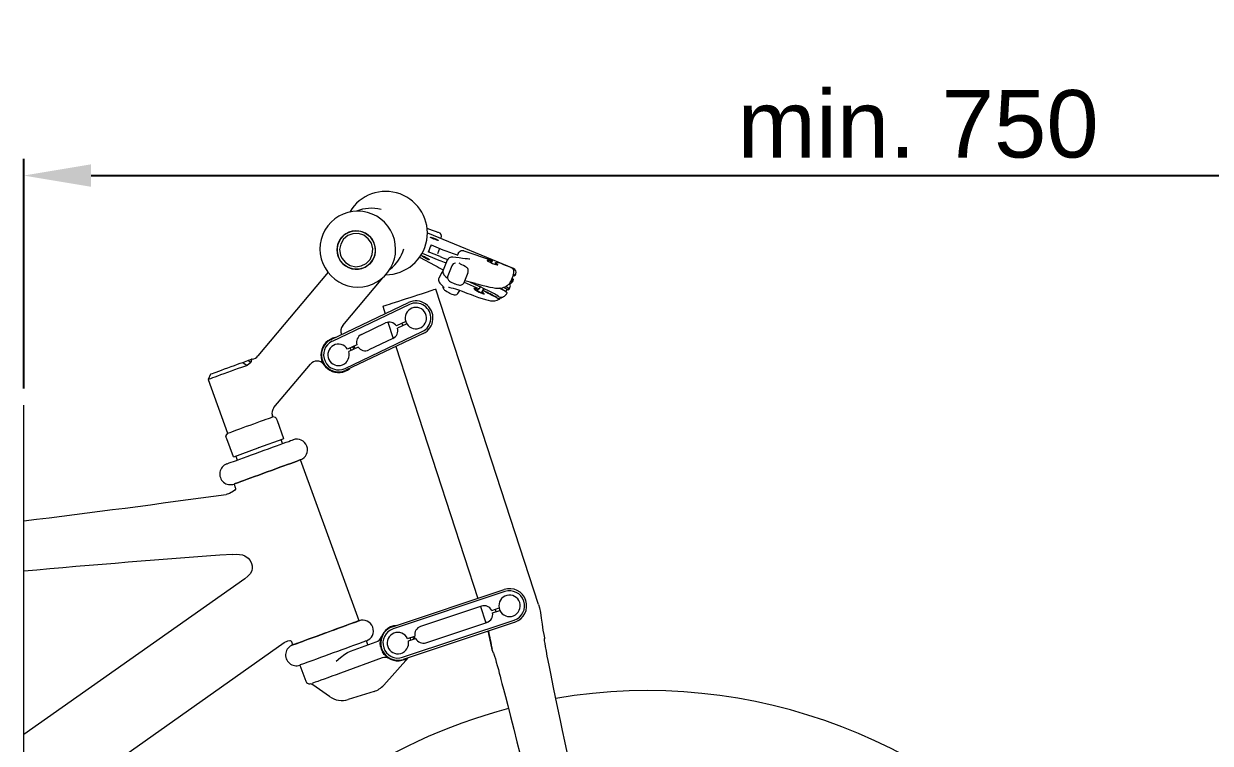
# Model space of a CAD drawing. Header units: millimetres. Extents: x -752 to 12520, y -224 to 3430.
# Drawn here: x 332 to 1036, y 2704 to 3131 of the extents above; entities that cross this region are included whole.
import ezdxf

# ---------------------------------------------------------------- set-up
doc = ezdxf.new("R2010")
doc.units = ezdxf.units.MM
doc.layers.add('ZANO_R', color=7, linetype='Continuous', lineweight=0)
doc.layers.add('ZANO_W', color=1, linetype='Continuous', lineweight=0)
doc.styles.add('Arial', font='arial.ttf')
doc.styles.get("Standard").update_dxf_attribs({"font": 'ARIALUNI.TTF'})
doc.dimstyles.new('pl i ang', dxfattribs={"dimtxt": 50, "dimasz": 50, "dimexe": 1.25, "dimexo": 0.625, "dimgap": 10, "dimtad": 1, "dimtoh": 1, "dimtxsty": 'Standard', "dimcen": 2.5, "dimclrd": 1, "dimclre": 1, "dimclrt": 1, "dimadec": 0, "dimazin": 0, "dimtfac": 1, "dimtmove": 0, "dimatfit": 3, "dimfxl": 1, "dimarcsym": 1})

# ---------------------------------------------------------------- blocks, each defined once
blk = doc.blocks.new('*D459')
at = {"layer": 'ZANO_W', "color": 1, "lineweight": -2}
for p, q in [((331.98, 2914.65), (331.98, 3050.92)), ((1393.28, 2914.65), (1393.28, 3050.92)), ((371.98, 3040.92), (1353.28, 3040.92))]:
    blk.add_line(p, q, dxfattribs=at)
at = {"layer": 'ZANO_W', "color": 1}
for points in [[(371.98, 3047.59), (371.98, 3034.25), (331.98, 3040.92)], [(1353.28, 3034.25), (1353.28, 3047.59), (1393.28, 3040.92)]]:
    blk.add_solid(points, dxfattribs=at)
at = {"layer": 'ZANO_W', "color": 1, "insert": (862.63, 3071.34), "char_height": 40, "attachment_point": 5, "style": 'Arial'}
blk.add_mtext('min. 750', dxfattribs=at)

msp = doc.modelspace()

# ---------------------------------------------------------------- linework, layer by layer
at = {"layer": 'ZANO_R'}
for p, q in [((571.22, 3009.65), (574.32, 3008.55)), ((622.53, 2985.82), (571.76, 3006.79)), ((573.66, 2999.76), (580.73, 2996.93)), ((579.53, 3003.58), (579.67, 3003.95)), ((566.87, 2992.54), (576.16, 2987.51)), ((568.31, 2994.83), (578.31, 2990.82)), ((572.02, 2995.66), (572.78, 2996.1)), ((579.09, 2992.83), (572.02, 2995.66)), ((573.17, 2998.58), (572.47, 2996.82)), ((578.68, 2997.75), (577.37, 2994.45)), ((589.76, 2994.6), (589.43, 2993.78)), ((593.01, 2996.17), (610.02, 2990.48)), ((580.88, 2985.08), (580.03, 2983.51)), ((583.16, 2990.66), (580.81, 2984.8)), ((583.22, 2990.63), (583.23, 2990.67)), ((585.88, 2987.28), (583.54, 2981.41)), ((610.02, 2990.48), (609.38, 2990.08)), ((609.47, 2989.11), (610.02, 2990.48)), ((611.71, 2989.1), (611.42, 2988.37)), ((611.72, 2989.12), (612.53, 2989.62)), ((621.03, 2986.37), (621.17, 2986.32)), ((512.52, 2983.56), (470.86, 2933.9)), ((521.27, 2952), (545.05, 2980.33)), ((580.03, 2983.51), (578.37, 2980.45)), ((578.43, 2980.42), (578.44, 2980.46)), ((578.55, 2980.48), (578.48, 2980.25)), ((580.89, 2984.8), (580.88, 2984.77)), ((583.47, 2981.36), (583.5, 2981.19)), ((593.26, 2977.53), (595.6, 2983.39)), ((596.42, 2977.85), (601.94, 2975.31)), ((620.66, 2978.04), (620.33, 2977.22)), ((620.67, 2978.04), (620.66, 2978.04)), ((622.57, 2982.14), (621.04, 2978.32)), ((621.08, 2978.43), (621.79, 2978.14)), ((621.44, 2979.31), (622.14, 2979.02)), ((621.61, 2978.04), (621.79, 2978.14)), ((621.79, 2978.14), (622.14, 2979.02)), ((622.14, 2979.02), (622.61, 2979.29)), ((622.28, 2978.43), (622.63, 2979.31)), ((622.35, 2982.26), (622.68, 2983.08)), ((622.35, 2982.26), (622.35, 2982.26)), ((622.37, 2981.65), (623.08, 2981.36)), ((623.08, 2981.36), (623.43, 2982.24)), ((623.55, 2981.64), (623.08, 2981.36)), ((623.25, 2982.14), (623.43, 2982.24)), ((623.57, 2981.65), (623.55, 2981.64)), ((623.57, 2981.65), (623.92, 2982.53)), ((637.36, 2786.4), (576.4, 2973.57)), ((590.02, 2971.5), (590.34, 2972.09)), ((590.4, 2972.19), (590.72, 2972.77)), ((593.34, 2977.75), (602.14, 2973.68)), ((602.14, 2973.68), (601.5, 2973.27)), ((602.81, 2974.9), (602.14, 2973.68)), ((602.24, 2973.85), (602.23, 2973.84)), ((602.81, 2974.9), (602.24, 2973.85)), ((602.24, 2973.85), (602.24, 2973.85)), ((604.75, 2973.96), (603.71, 2972.04)), ((603.72, 2972.05), (604.53, 2972.56)), ((604.53, 2972.56), (605.18, 2973.76)), ((616.82, 2972.65), (614.15, 2974.14)), ((616.88, 2972.75), (614.37, 2974.14)), ((616.85, 2974.64), (619.42, 2973.22)), ((618.02, 2974.87), (617.73, 2975.03)), ((618.08, 2974.97), (617.84, 2975.1)), ((617.96, 2972.1), (618.76, 2973.58)), ((617.96, 2972.1), (618.77, 2973.58)), ((618.32, 2970.57), (618.77, 2971.4)), ((618.49, 2975.49), (619.28, 2975.99)), ((619.42, 2973.22), (619.89, 2973.49)), ((619.91, 2973.5), (620.36, 2974.34)), ((620.36, 2974.34), (620.41, 2974.43)), ((620.41, 2974.43), (620.42, 2974.46)), ((620.54, 2976.8), (620.46, 2976.75)), ((620.54, 2976.8), (621.19, 2977.17)), ((514.4, 2943.73), (560.27, 2965.56)), ((560.82, 2964.41), (514.95, 2942.58)), ((612.59, 2968.37), (612.72, 2968.3)), ((613.43, 2969.45), (614.13, 2969.06)), ((615.34, 2968.41), (615.34, 2968.41)), ((616.64, 2969.09), (617.29, 2969.47)), ((618.26, 2970.46), (618.27, 2970.48)), ((618.27, 2970.48), (618.32, 2970.57)), ((545.01, 2963.35), (546.43, 2958.97)), ((532.35, 2946.65), (546.69, 2953.47)), ((548.08, 2953.9), (551.19, 2944.36)), ((558.62, 2954.36), (553.08, 2951.73)), ((559.27, 2952.99), (553.73, 2950.35)), ((556.31, 2953.27), (556.97, 2951.89)), ((522.59, 2926.53), (568.46, 2948.36)), ((569, 2947.21), (523.13, 2925.38)), ((551.05, 2944.29), (536.72, 2937.47)), ((529.67, 2940.59), (524.13, 2937.95)), ((530.33, 2939.21), (524.79, 2936.58)), ((526.23, 2937.27), (525.57, 2938.64)), ((527.9, 2937.88), (527.19, 2939.41)), ((527.88, 2939.74), (528.53, 2938.36)), ((552.78, 2939.49), (601.42, 2790.11)), ((461.89, 2930.07), (465.01, 2931.21)), ((461.89, 2930.07), (464.49, 2928.32)), ((466.72, 2930.03), (464.49, 2928.32)), ((466.72, 2930.03), (465.01, 2931.21)), ((467.56, 2932.07), (467.02, 2931.94)), ((480.44, 2903.34), (502.02, 2929.06)), ((442.84, 2923.14), (441.33, 2919.89)), ((441.33, 2919.89), (452.92, 2888.04)), ((331.98, 2202.65), (331.98, 2904.65)), ((331.98, 2202.65), (331.98, 2904.65)), ((479.77, 2897.82), (479.57, 2898.37)), ((481.39, 2897.39), (479.77, 2897.82)), ((482.3, 2895.52), (486.18, 2884.85)), ((452.92, 2888.04), (451.93, 2886.64)), ((451.99, 2886.6), (451.99, 2886.6)), ((456.34, 2873.99), (452.46, 2884.66)), ((456.58, 2874.08), (471.02, 2879.34)), ((471.5, 2879.51), (485.94, 2884.77)), ((485.55, 2881.92), (484.68, 2884.31)), ((486.18, 2884.85), (485.94, 2884.77)), ((456.58, 2874.08), (456.34, 2873.99)), ((457.83, 2874.54), (458.7, 2872.15)), ((530.91, 2776.8), (496.16, 2872.27)), ((456.78, 2857.94), (457.52, 2855.89)), ((463.15, 2801.78), (331.98, 2709.28)), ((550.76, 2773.2), (617.01, 2795.32)), ((617.41, 2794.11), (551.16, 2772)), ((603.56, 2785.47), (567.42, 2773.41)), ((603, 2785.28), (605.98, 2776.13)), ((609.69, 2782.97), (614.01, 2784.41)), ((610.18, 2781.52), (614.49, 2782.96)), ((556.79, 2755.13), (623.04, 2777.25)), ((623.45, 2776.04), (557.19, 2753.93)), ((570.64, 2763.77), (606.78, 2775.84)), ((605.96, 2776.17), (606.13, 2775.62)), ((606.26, 2776.27), (606.44, 2775.72)), ((559.71, 2766.28), (564.03, 2767.72)), ((640.91, 2766.74), (640.98, 2766.04)), ((331.98, 2654.89), (486.53, 2763.87)), ((490.77, 2764.54), (491.53, 2762.46)), ((525.83, 2758.73), (541.16, 2764.31)), ((536.12, 2762.48), (535.26, 2764.86)), ((543.44, 2763.49), (543.56, 2764.75)), ((543.57, 2761.62), (543.44, 2763.49)), ((544.32, 2764.66), (543.56, 2764.75)), ((560.19, 2764.84), (564.51, 2766.28)), ((544.64, 2754.76), (519.91, 2745.76)), ((545.85, 2756.86), (544.75, 2758.37)), ((560.34, 2754.98), (545.54, 2738.55)), ((546.76, 2755.97), (545.85, 2756.86)), ((546.76, 2755.97), (547.02, 2756.24)), ((610.74, 2757.64), (609.98, 2759.58)), ((495.87, 2750.53), (499.35, 2740.98)), ((513.44, 2731.85), (503.46, 2738.86)), ((539.89, 2734.93), (524.53, 2730.13))]:
    msp.add_line(p, q, dxfattribs=at)
at = {"layer": 'ZANO_R', "flags": 128}
for points in [[(538.42, 3003.37), (539.47, 3001.61), (540.18, 2999.69), (540.55, 2997.68), (540.55, 2995.63), (540.19, 2993.63), (539.47, 2991.72), (538.43, 2989.97), (537.1, 2988.44), (535.51, 2987.18), (533.72, 2986.22), (531.78, 2985.61), (529.77, 2985.35), (527.73, 2985.46), (525.75, 2985.93), (523.88, 2986.74), (522.18, 2987.88), (520.71, 2989.31), (519.51, 2990.97), (518.63, 2992.82), (518.08, 2994.79), (517.9, 2996.83), (518.08, 2998.86), (518.62, 3000.83), (519.5, 3002.67), (520.7, 3004.31), (522.17, 3005.71), (523.86, 3006.82), (525.73, 3007.61), (527.72, 3008.05), (529.75, 3008.13), (531.76, 3007.84), (533.7, 3007.19), (535.49, 3006.21), (537.08, 3004.92), (538.42, 3003.37)], [(539.05, 3002.4), (537.87, 3004.08), (536.42, 3005.52), (534.73, 3006.68), (532.87, 3007.52), (530.89, 3008.01), (528.86, 3008.14), (526.84, 3007.91), (524.9, 3007.31), (523.1, 3006.38), (521.49, 3005.13), (520.14, 3003.62), (519.08, 3001.89), (518.34, 2999.99), (517.96, 2997.98), (517.94, 2995.94), (518.28, 2993.92), (518.97, 2991.99), (520, 2990.22), (521.32, 2988.65), (522.9, 2987.35), (524.68, 2986.35), (526.6, 2985.68), (528.62, 2985.36), (530.65, 2985.42), (532.64, 2985.83), (534.52, 2986.6), (536.23, 2987.69), (537.71, 2989.08), (538.93, 2990.71), (539.83, 2992.53), (540.39, 2994.49), (540.59, 2996.52), (540.43, 2998.56), (539.91, 3000.54), (539.05, 3002.4)], [(520.75, 2991.84), (522.86, 2989.28), (525.69, 2987.56), (528.92, 2986.87), (532.22, 2987.29), (535.14, 2988.78), (537.42, 2991.18), (538.76, 2994.17), (539.05, 2997.49), (538.22, 3000.72), (536.39, 3003.47), (533.74, 3005.5), (530.61, 3006.52), (527.28, 3006.44), (524.21, 3005.27), (521.7, 3003.14), (520.04, 3000.29), (519.42, 2997.04), (519.9, 2993.74), (520.75, 2991.84)], [(571.76, 3006.79), (571.73, 3006.8), (571.68, 3006.81), (571.68, 3006.81)], [(574.32, 3008.55), (575.54, 3008.11), (576.6, 3007.73), (577.42, 3007.44), (577.95, 3007.25), (578.12, 3007.19)], [(577.94, 3002.48), (577.64, 3002.48), (577.04, 3002.63), (576.21, 3002.91), (575.3, 3003.26), (574.43, 3003.64), (573.74, 3003.99), (573.33, 3004.25), (573.27, 3004.39), (573.56, 3004.39), (574.17, 3004.24), (574.99, 3003.97), (575.91, 3003.61), (576.78, 3003.23), (577.47, 3002.88), (577.88, 3002.62), (577.94, 3002.48)], [(572.54, 2990.97), (572.26, 2990.99), (571.68, 2991.2), (570.9, 2991.56), (570.03, 2992.02), (569.2, 2992.5), (568.55, 2992.93), (568.17, 2993.25), (568.12, 2993.41), (568.41, 2993.39), (568.98, 2993.18), (569.77, 2992.82), (570.64, 2992.37), (571.46, 2991.89), (572.11, 2991.45), (572.49, 2991.13), (572.54, 2990.97)], [(596.75, 2991.41), (596.74, 2991.41), (596.51, 2991.39), (596, 2991.4), (595.17, 2991.45), (593.97, 2991.58), (592.37, 2991.81), (590.34, 2992.13), (588.26, 2992.41), (586.58, 2992.52), (585.62, 2992.46), (585.05, 2992.33), (584.38, 2992.03), (583.75, 2991.53), (583.27, 2990.81), (583.23, 2990.67)], [(589.76, 2994.6), (590.16, 2995.28), (590.3, 2995.44)], [(595.55, 2983.4), (595.69, 2983.72), (595.76, 2984.53), (595.62, 2985.19), (595.37, 2985.71), (595.06, 2986.11), (594.75, 2986.41), (594.44, 2986.64), (593.97, 2986.92), (592.89, 2987.49), (591.89, 2988.03), (591.16, 2988.45), (590.68, 2988.76), (590.42, 2988.96), (590.4, 2988.98)], [(608.45, 2990.27), (607.62, 2990.5), (607.07, 2990.61), (606.84, 2990.57), (606.96, 2990.38), (607.42, 2990.08), (608.17, 2989.69), (609.13, 2989.25), (610.18, 2988.82), (611.22, 2988.44), (612.13, 2988.15), (612.82, 2987.98), (613.2, 2987.96), (613.23, 2988.08), (612.91, 2988.34), (612.28, 2988.69)], [(611.72, 2989.12), (611.71, 2989.09), (611.72, 2989.06), (611.75, 2989.02), (611.81, 2988.97), (611.9, 2988.91), (612.01, 2988.85), (612.13, 2988.77), (612.28, 2988.69)], [(578.44, 2980.46), (578.15, 2979.7), (578.1, 2978.89), (578.24, 2978.21), (578.49, 2977.62), (578.85, 2977.06), (579.42, 2976.41), (580.37, 2975.52), (580.99, 2974.94), (581.32, 2974.6), (581.47, 2974.45), (581.46, 2974.45)], [(580.89, 2984.8), (580.68, 2984.03), (580.73, 2983.24), (580.94, 2982.58), (581.25, 2982.05), (581.65, 2981.57), (582.23, 2981.04), (583.2, 2980.32), (583.39, 2980.19)], [(583.57, 2981.42), (583.38, 2980.78), (583.4, 2980.02), (583.7, 2979.19), (583.99, 2978.77), (584.32, 2978.44), (584.65, 2978.2), (585.09, 2977.94), (585.93, 2977.52), (586.96, 2977.06), (587.69, 2976.77)], [(545.01, 2963.35), (545.17, 2963.4), (545.67, 2963.57), (546.49, 2963.83), (547.61, 2964.2), (549.01, 2964.65), (550.66, 2965.19), (552.53, 2965.8), (554.57, 2966.46), (556.73, 2967.17), (558.99, 2967.9), (561.28, 2968.65), (563.56, 2969.39), (565.77, 2970.11), (567.88, 2970.8), (569.84, 2971.44), (571.6, 2972.01), (573.13, 2972.51), (574.4, 2972.92), (575.37, 2973.24), (576.03, 2973.45), (576.36, 2973.56), (576.4, 2973.57)], [(580.54, 2975.36), (580.56, 2974.76), (580.79, 2974.1), (581.05, 2973.67), (581.36, 2973.33), (581.69, 2973.03), (582.24, 2972.64), (583.09, 2972.1), (584.1, 2971.53), (584.71, 2971.21)], [(584.03, 2974.66), (584.04, 2974.66), (584.28, 2974.64), (584.8, 2974.57), (585.61, 2974.39), (586.8, 2974.08), (588.2, 2973.64), (589.96, 2973.04), (592.15, 2972.25), (594.92, 2971.22), (597.35, 2970.31)], [(584.71, 2971.21), (585, 2971.05), (585.92, 2970.62), (586.8, 2970.29), (587.36, 2970.16), (588.18, 2970.18), (588.94, 2970.44), (589.58, 2970.91), (589.99, 2971.5)], [(587.69, 2976.77), (588.03, 2976.64), (589.02, 2976.28), (589.91, 2976.03), (590.45, 2975.92), (591.05, 2975.91), (591.79, 2976.08), (592.45, 2976.46), (593.01, 2977.07), (593.21, 2977.54)], [(600.61, 2973.55), (599.82, 2973.87), (599.29, 2974.02), (599.07, 2973.99), (599.18, 2973.78), (599.61, 2973.41), (600.31, 2972.92), (601.21, 2972.37), (602.21, 2971.82), (603.2, 2971.33), (604.07, 2970.94), (604.72, 2970.71), (605.09, 2970.66), (605.13, 2970.8), (604.83, 2971.1), (604.24, 2971.54)], [(599.95, 2976.91), (600, 2976.89), (603.74, 2975.92), (606.32, 2975.28), (608.48, 2974.79), (610.27, 2974.44), (611.96, 2974.21), (613.35, 2974.11), (614.67, 2974.15), (615.95, 2974.35), (616.87, 2974.64), (617.65, 2974.99), (618.31, 2975.35), (618.48, 2975.47)], [(603.72, 2972.05), (603.71, 2972.02), (603.71, 2971.99), (603.75, 2971.94), (603.8, 2971.88), (603.88, 2971.81), (603.98, 2971.73), (604.1, 2971.64), (604.24, 2971.54)], [(619.91, 2976.56), (620.12, 2976.6), (620.54, 2976.8)], [(597.35, 2970.31), (598.73, 2969.79), (601.86, 2968.64), (604.04, 2967.9), (605.87, 2967.34), (607.44, 2966.95), (608.88, 2966.7), (610.22, 2966.61), (611.55, 2966.7), (612.79, 2967.01), (613.58, 2967.34), (614.23, 2967.69), (614.51, 2967.87)], [(615.21, 2968.48), (615.53, 2968.64), (615.67, 2968.77)], [(558.62, 2954.36), (558.97, 2953.51), (559.27, 2952.99)], [(442.84, 2923.14), (442.89, 2923.16), (443.23, 2923.28), (443.9, 2923.53), (444.88, 2923.88), (446.15, 2924.34), (447.65, 2924.89), (449.35, 2925.51), (451.18, 2926.18), (453.1, 2926.88), (455.05, 2927.58), (456.96, 2928.28), (458.77, 2928.94), (460.43, 2929.54), (461.89, 2930.07)], [(465.01, 2931.21), (465.48, 2931.38), (466.55, 2931.77), (467.02, 2931.94), (467.02, 2931.94)], [(467.56, 2932.07), (467.56, 2932.07), (467.54, 2932.06), (467.48, 2932), (467.38, 2931.91), (467.27, 2931.77), (467.16, 2931.58), (467.09, 2931.44), (467.01, 2931.22), (466.99, 2931.14), (466.96, 2931.02), (466.92, 2930.85), (466.91, 2930.82), (466.85, 2930.51), (466.72, 2930.03)], [(464.49, 2928.32), (462.91, 2927.74), (461.12, 2927.09), (459.17, 2926.38), (457.11, 2925.63), (454.99, 2924.86), (452.86, 2924.08), (450.78, 2923.33), (448.81, 2922.61), (446.98, 2921.94), (445.34, 2921.35), (443.95, 2920.84), (442.82, 2920.43), (442, 2920.13), (441.5, 2919.95), (441.33, 2919.89)], [(452.92, 2888.04), (453.08, 2888.11), (453.57, 2888.28), (454.38, 2888.58), (455.48, 2888.98), (456.85, 2889.48), (458.45, 2890.06), (460.25, 2890.71), (462.19, 2891.42), (464.24, 2892.17), (466.34, 2892.93), (468.44, 2893.7), (470.49, 2894.44), (472.44, 2895.15), (474.23, 2895.8), (475.84, 2896.39), (477.2, 2896.88), (478.3, 2897.29), (479.11, 2897.58), (479.6, 2897.76), (479.77, 2897.82), (479.77, 2897.82)], [(481.39, 2897.37), (481.38, 2897.39), (481.38, 2897.38)], [(481.73, 2897.07), (481.76, 2896.99), (481.95, 2896.46), (482.3, 2895.52)], [(452.46, 2884.66), (452.12, 2885.59), (451.92, 2886.13), (451.92, 2886.14)], [(452.44, 2869.87), (452.6, 2869.93), (453.11, 2870.11), (453.94, 2870.41), (455.07, 2870.83), (456.51, 2871.35), (458.2, 2871.97), (460.14, 2872.67), (462.28, 2873.45), (464.59, 2874.29), (467.03, 2875.18), (469.56, 2876.1), (472.13, 2877.04), (474.7, 2877.97), (477.22, 2878.89), (479.66, 2879.78), (481.97, 2880.62), (484.11, 2881.4), (486.05, 2882.1), (487.75, 2882.72), (489.18, 2883.24), (490.32, 2883.66), (491.15, 2883.96), (491.65, 2884.14), (491.82, 2884.2)], [(456.78, 2857.94), (456.95, 2858), (457.45, 2858.18), (458.28, 2858.48), (459.42, 2858.9), (460.85, 2859.42), (462.55, 2860.03), (464.48, 2860.74), (466.63, 2861.52), (468.94, 2862.36), (471.37, 2863.25), (473.9, 2864.17), (476.47, 2865.1), (479.04, 2866.04), (481.57, 2866.96), (484.01, 2867.84), (486.32, 2868.69), (488.46, 2869.47), (490.39, 2870.17), (492.09, 2870.79), (493.52, 2871.31), (494.66, 2871.72), (495.49, 2872.03), (495.99, 2872.21), (496.16, 2872.27)], [(496.16, 2872.27), (495.99, 2872.21), (495.49, 2872.03), (494.66, 2871.72), (493.52, 2871.31), (492.09, 2870.79), (490.39, 2870.17), (488.46, 2869.47), (486.32, 2868.69), (484.01, 2867.84), (481.57, 2866.96), (479.04, 2866.04), (476.47, 2865.1), (473.9, 2864.17), (471.37, 2863.25), (468.94, 2862.36), (466.63, 2861.52), (464.48, 2860.74), (462.55, 2860.03), (460.85, 2859.42), (459.42, 2858.9), (458.28, 2858.48), (457.45, 2858.18), (456.95, 2858), (456.78, 2857.94)], [(457.51, 2855.92), (457.63, 2855.48), (457.64, 2855.23), (457.57, 2854.96), (457.17, 2854.34), (456.38, 2853.64), (454.07, 2852.35), (452.13, 2851.81)], [(456, 2816.2), (458.16, 2816.31), (460.08, 2816.22), (461.74, 2815.88), (463.13, 2815.35), (465.12, 2813.98), (466.26, 2812.63), (467.18, 2810.78), (467.5, 2809.49), (467.56, 2808), (467.23, 2806.38), (466.41, 2804.74), (465.01, 2803.2), (463.12, 2801.76)], [(611.59, 2783.6), (611.82, 2782.81), (612.07, 2782.15)], [(614.01, 2784.41), (614.04, 2784.25), (614.49, 2782.96)], [(637.36, 2786.4), (637.95, 2784.4), (638.5, 2781.73), (639, 2778.38), (639.48, 2774.76), (639.98, 2771.29), (640.47, 2768.63), (640.91, 2766.74)], [(491.53, 2762.46), (491.7, 2762.52), (492.2, 2762.71), (493.03, 2763.01), (494.17, 2763.42), (495.6, 2763.94), (497.3, 2764.56), (499.23, 2765.27), (501.37, 2766.05), (503.68, 2766.89), (506.12, 2767.77), (508.65, 2768.69), (511.22, 2769.63), (513.79, 2770.56), (516.32, 2771.48), (518.76, 2772.37), (521.07, 2773.21), (523.21, 2773.99), (525.14, 2774.7), (526.84, 2775.32), (528.27, 2775.84), (529.41, 2776.25), (530.24, 2776.55), (530.74, 2776.74), (530.91, 2776.8)], [(530.91, 2776.8), (530.9, 2776.79), (530.64, 2776.7), (530.05, 2776.48), (529.14, 2776.15), (527.92, 2775.71), (526.41, 2775.16), (524.64, 2774.52), (522.65, 2773.79), (520.46, 2772.99), (518.11, 2772.14), (515.64, 2771.24), (513.1, 2770.31), (510.53, 2769.38), (507.96, 2768.44), (505.46, 2767.53), (503.05, 2766.65), (500.78, 2765.83), (498.69, 2765.07), (496.81, 2764.39), (495.18, 2763.79), (493.83, 2763.3), (492.77, 2762.92), (492.03, 2762.65), (491.62, 2762.5), (491.53, 2762.46)], [(605.96, 2776.17), (606.26, 2776.27), (606.26, 2776.27)], [(561.71, 2765.34), (561.43, 2766.28), (561.23, 2766.79)], [(563.4, 2765.91), (563.1, 2766.89), (562.92, 2767.36)], [(563.64, 2767.6), (564.11, 2766.23), (564.13, 2766.15)], [(486.53, 2763.87), (488.59, 2764.87), (489.78, 2765.11), (490.13, 2765.09), (490.43, 2765), (490.55, 2764.92), (490.64, 2764.81), (490.77, 2764.54)], [(535.26, 2764.86), (535.09, 2764.8), (534.58, 2764.62), (533.76, 2764.32), (532.62, 2763.9), (531.19, 2763.38), (529.49, 2762.76), (527.55, 2762.06), (525.41, 2761.28), (523.1, 2760.44), (520.66, 2759.55), (518.13, 2758.63), (515.56, 2757.7), (512.99, 2756.76), (510.47, 2755.84), (508.03, 2754.95), (505.72, 2754.11), (503.58, 2753.33), (501.64, 2752.63), (499.94, 2752.01), (498.51, 2751.49), (497.37, 2751.07), (496.54, 2750.77), (496.04, 2750.59), (495.87, 2750.53)], [(654.33, 2698.82), (652.95, 2705.42), (651.64, 2711.7), (650.41, 2717.62), (648.89, 2724.92), (647.54, 2731.43), (646.34, 2737.24), (645.47, 2741.47), (644.64, 2745.57), (643.86, 2749.49), (643.12, 2753.21), (642.61, 2755.88), (642.07, 2758.71), (641.58, 2761.46), (641.26, 2763.32), (641.03, 2764.85), (640.96, 2765.87), (641, 2766.28)], [(517.3, 2752.92), (517.32, 2752.94), (519.87, 2754.99), (522.49, 2756.92), (524.13, 2757.93), (525.83, 2758.73)], [(610.64, 2757.65), (610.65, 2757.7), (610.94, 2757.06), (611.31, 2755.87), (611.79, 2754.23), (612.34, 2752.28), (612.92, 2750.21), (613.57, 2747.82), (614.13, 2745.73), (614.61, 2743.92), (615.14, 2741.92), (615.73, 2739.67), (616.64, 2736.19), (617.77, 2731.8), (619.15, 2726.45), (620.79, 2720.09), (622.73, 2712.49), (624.62, 2705.07), (626.38, 2698.17)], [(519.91, 2745.76), (517.34, 2744.83), (514.83, 2743.91), (512.44, 2743.04), (510.21, 2742.23), (508.19, 2741.5), (506.43, 2740.86), (504.97, 2740.32), (503.84, 2739.91), (503.07, 2739.63)]]:
    msp.add_lwpolyline(points, dxfattribs=at)
at = {"layer": 'ZANO_R'}
for centre, radius, start, end in [((546.73, 3006.82), 24.71, 270.27165, 149.71075), ((538.11, 2998.97), 22.56, 75.00603, 112.73658), ((530.12, 2997.4), 22.38, 29.65929, 210.34066), ((530.26, 2997.17), 22.38, 209.65956, 30.34038), ((577.27, 3004.8), 2.54, 340.41751, 70.41751), ((535.72, 3003.27), 22.45, 307.23719, 344.92083), ((576.06, 3002.76), 12.19, 229.9796, 253.11827), ((645.42, 3158.34), 178.31, 248.15987, 249.67824), ((642.55, 3150.71), 165.74, 248.09979, 251.36594), ((592.23, 2993.68), 2.61, 72.64743, 137.55447), ((637.02, 3099.69), 127.62, 241.51725, 243.90247), ((625.75, 3108.59), 126.96, 248.05976, 250.11647), ((588.36, 2986.37), 2.62, 93.7488, 159.56001), ((609.35, 2992.33), 2.26, 246.357, 270.71372), ((552.88, 2820.62), 179.22, 67.65161, 70.56153), ((620.32, 2983.93), 2.5, 340.16696, 55.70034), ((621.56, 2983.48), 2.54, 338.22457, 67.56172), ((533.36, 2731.74), 254.05, 74.80328, 76.26972), ((621.24, 2979.66), 1.66, 246.36495, 282.93807), ((619.92, 2979.37), 2.54, 300, 338.22457), ((621.22, 2978.28), 1.72, 36.00196, 74.40177), ((622.87, 2983.38), 1.3, 243.72178, 287.12243), ((610.3, 2987.48), 17.39, 230.75129, 252.35878), ((601.61, 2975.24), 1.97, 239.2766, 266.78755), ((536.2, 2833.28), 156.51, 62.94235, 65.16067), ((532.93, 2824.62), 164.35, 61.00796, 64.17516), ((528.28, 2815.68), 174.61, 61.09196, 64.07301), ((528.04, 2815.77), 175.82, 60.93954, 63.16982), ((615.09, 2968.27), 4.71, 39.82167, 68.40758), ((615.02, 2968.13), 4.98, 41.08942, 68.10712), ((616.6, 2970.98), 4.14, 37.2645, 69.84596), ((616.22, 2970.35), 4.98, 41.09495, 68.10159), ((618.2, 2978.04), 2.29, 297.93244, 339.00802), ((618.19, 2975.66), 2.54, 331.5958, 25.6473), ((564.64, 2956.39), 10.16, 295.4479, 115.4479), ((564.64, 2956.39), 8.89, 295.4479, 115.4479), ((613.93, 2970.53), 2.54, 256.13055, 316.92322), ((615.37, 2971.26), 2.52, 240.69131, 300.27488), ((616.02, 2971.67), 2.54, 300, 331.54315), ((564.64, 2956.39), 6.35, 212.34, 198.55579), ((524.81, 2948.8), 4.77, 137.83155, 206.67451), ((548.87, 2948.88), 5.08, 34.07482, 115.4479), ((548.87, 2948.88), 5.08, 295.4479, 16.82097), ((518.77, 2934.56), 10.48, 101.30678, 309.58901), ((518.77, 2934.56), 10.16, 115.4479, 295.4479), ((534.54, 2942.06), 5.08, 115.4479, 196.82097), ((518.77, 2934.56), 8.89, 115.4479, 295.4479), ((518.77, 2934.56), 6.35, 32.34, 18.55579), ((534.54, 2942.06), 5.08, 214.07482, 295.4479), ((467.12, 2936.76), 4.69, 275.39687, 322.71269), ((505.92, 2925.8), 5.07, 38.32462, 140.17421), ((483.82, 2900.2), 4.6, 137.04075, 203.27001), ((481.25, 2896.89), 0.508, 18.97749, 74.91785), ((452.37, 2886.39), 0.508, 149.94588, 200.40899), ((583.72, 2570.32), 328.93, 109.9492, 110.03769), ((493.99, 2878.24), 6.35, 290, 110), ((454.61, 2863.9), 6.35, 110, 290), ((-507.52, 9731.86), 6946.65, 276.941114, 277.94056), ((944.44, -4023.84), 6857.45, 94.084493, 95.124122), ((620.23, 2785.68), 10.16, 288.45714, 108.45714), ((620.23, 2785.68), 6.35, 205.34925, 191.56504), ((620.23, 2785.68), 8.89, 288.45714, 108.45714), ((605.17, 2780.65), 5.08, 27.08407, 108.45714), ((605.17, 2780.65), 5.08, 288.45714, 9.83022), ((533.08, 2770.83), 6.35, 290, 110), ((553.97, 2763.57), 10.48, 94.31603, 173.51706), ((539.43, 2769.08), 5.08, 290, 339.2272), ((553.97, 2763.57), 10.16, 108.45714, 288.45714), ((553.97, 2763.57), 8.89, 108.45714, 288.45714), ((553.97, 2763.57), 6.35, 25.34925, 11.56504), ((569.03, 2768.59), 5.08, 108.45714, 189.83022), ((280.37, 2692.68), 336.33, 11.47242, 13.41753), ((389.08, 2720.79), 224.34, 10.00806, 12.88378), ((493.7, 2756.5), 6.35, 110, 290), ((553.97, 2763.57), 10.59, 190.57918, 209.42082), ((569.03, 2768.59), 5.08, 207.08407, 288.45714), ((546.38, 2749.99), 5.08, 60.7728, 110), ((553.97, 2763.57), 10.48, 226.48294, 302.59825), ((501.73, 2741.85), 2.54, 200, 273.14279), ((502.01, 2736.78), 2.54, 54.93337, 93.05893), ((502.01, 2736.79), 2.53, 54.91854, 68.1956), ((536.1, 2747.05), 12.7, 287.35545, 317.98589), ((520.74, 2742.25), 12.7, 234.93337, 287.35545), ((701.75, 2413.25), 322.1, 275.52748, 99.66382), ((701.75, 2413.25), 322.1, 104.77531, 264.47288)]:
    msp.add_arc(centre, radius, start, end, dxfattribs=at)
for centre, major_axis, ratio, start_param, end_param in [((573.63, 2998.84), (1.45, 3.52), 0.085845, 1.341665, 1.681502), ((572.93, 2997.08), (1.45, 3.52), 0.085845, 1.681502, 2.021339), ((620.23, 2983.97), (-1.27, 2.2), 0.990264, 5.11678, 5.37392), ((613.92, 2970.52), (-1.27, 2.2), 0.99026, 2.116186, 2.373326)]:
    msp.add_ellipse(centre, major_axis=major_axis, ratio=ratio, start_param=start_param, end_param=end_param, dxfattribs=at)

# ---------------------------------------------------------------- dimensions: what is measured, and where the dimension line sits
at = {"layer": 'ZANO_W'}
dim = msp.add_linear_dim(base=(1393.28, 3040.92), p1=(331.98, 2904.65), p2=(1393.28, 2904.65), text='min. 750', dimstyle='pl i ang', override={"dimtxt": 40, "dimasz": 40, "dimexe": 10, "dimexo": 10, "dimtoh": 0, "dimdec": 0, "dimtxsty": 'Arial', "dimtdec": 0, "dimtmove": 1}, dxfattribs=at)
dim.commit()
dim.dimension.update_dxf_attribs({"geometry": '*D459', "text_midpoint": (862.63, 3071.34)})

doc.saveas('drawing.dxf')
